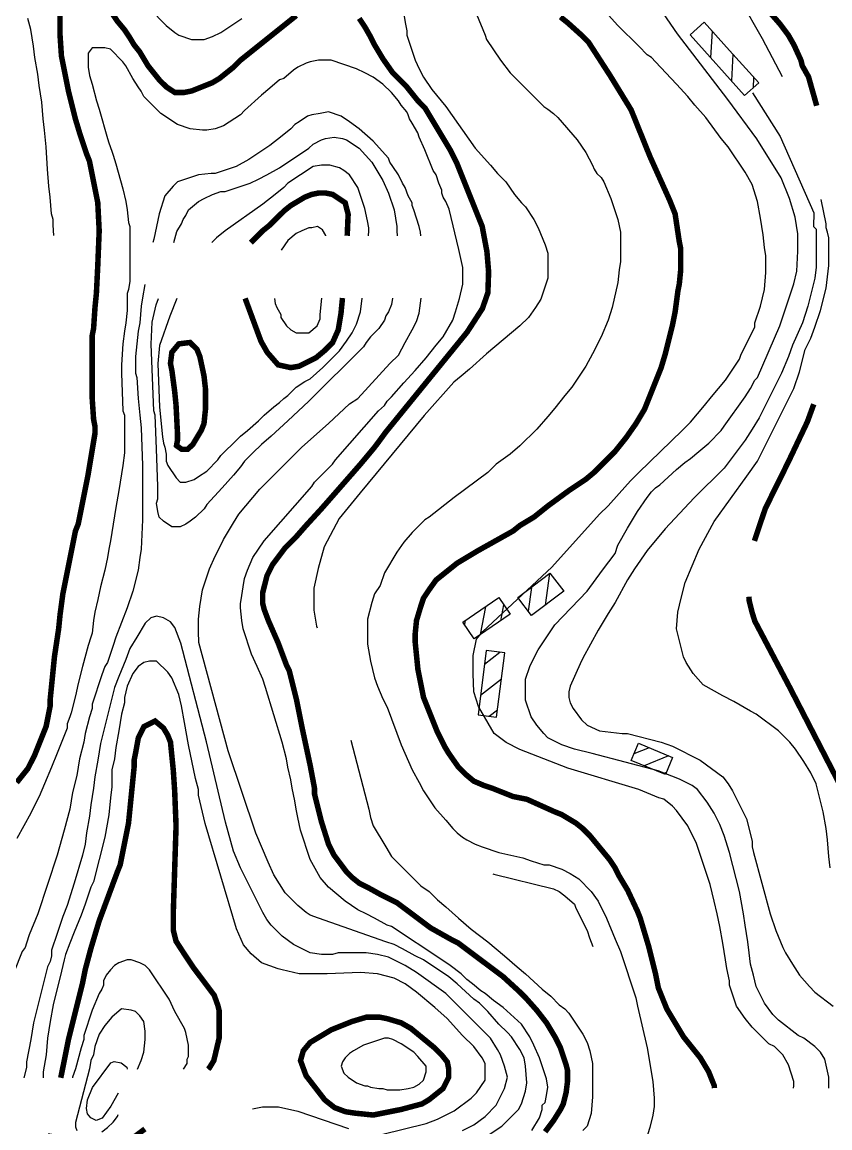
# Model space of a CAD drawing. Extents: x 35515948 to 35520624, y 3302916 to 3308279.
# Drawn here: x 35518198 to 35518565, y 3304409 to 3304911 of the extents above; entities that cross this region are included whole.
import ezdxf

# ---------------------------------------------------------------- set-up
doc = ezdxf.new("R2010")
doc.units = 0
doc.header["$LTSCALE"] = 10000
doc.header["$MEASUREMENT"] = 0
for name, color, linetype in [('2113', 7, 'CONTINUOUS'), ('8111', 34, 'CONTINUOUS'), ('8112', 34, 'CONTINUOUS')]:
    doc.layers.add(name, color=color, linetype=linetype)

msp = doc.modelspace()

# ---------------------------------------------------------------- linework, layer by layer
at = {"layer": '2113', "linetype": 'Continuous', "ltscale": 0.005}
for p, q in [((35518511.39, 3304907.46), (35518510.73, 3304895.3)), ((35518520.83, 3304896.93), (35518520.17, 3304884.77)), ((35518530.27, 3304886.4), (35518530, 3304881.48)), ((35518437.58, 3304660.84), (35518435.64, 3304646.44)), ((35518429.32, 3304654.54), (35518427.86, 3304643.73)), ((35518443.93, 3304652.95), (35518443.9, 3304652.75)), ((35518408.46, 3304645.75), (35518406.07, 3304633.05)), ((35518416.66, 3304646.67), (35518415.29, 3304639.35)), ((35518399.24, 3304639.45), (35518398.91, 3304637.67)), ((35518408.07, 3304619.63), (35518415.03, 3304625.02)), ((35518406.27, 3304605.6), (35518415.79, 3304612.96)), ((35518410.14, 3304595.96), (35518413.99, 3304598.94)), ((35518482.78, 3304581.67), (35518475.92, 3304578.84)), ((35518491.57, 3304578.02), (35518480.57, 3304573.48)), ((35518490.61, 3304570.34), (35518489.36, 3304569.82))]:
    msp.add_line(p, q, dxfattribs=at)
for points in [[(35518526.19, 3304878.06), (35518532.59, 3304883.8), (35518519.36, 3304898.56), (35518507.84, 3304911.42), (35518501.43, 3304905.67)], [(35518437.78, 3304661), (35518444.01, 3304652.83), (35518429.41, 3304641.69), (35518423.18, 3304649.86)], [(35518414.48, 3304649.86), (35518419.63, 3304642.32), (35518403.35, 3304631.18), (35518398.19, 3304638.72)], [(35518405.12, 3304596.6), (35518413.56, 3304595.52), (35518417.3, 3304624.73), (35518408.86, 3304625.81)], [(35518493.47, 3304577.23), (35518490.24, 3304569.46), (35518474.7, 3304575.91), (35518477.94, 3304583.69)]]:
    msp.add_lwpolyline(points, close=True, dxfattribs=at)
at = {"layer": '8111', "linetype": 'Continuous', "ltscale": 0.005}
for points, elevation in [([(35518543.38, 3304886.6), (35518534.29, 3304903.89), (35518524.49, 3304921.1), (35518507.96, 3304938.56), (35518506.06, 3304940.47), (35518502.88, 3304944.28), (35518499.71, 3304948.09), (35518490.82, 3304961.42), (35518490.18, 3304963.33), (35518487.64, 3304966.5), (35518485.74, 3304969.68), (35518485.1, 3304971.58), (35518481.93, 3304977.3), (35518480.66, 3304979.2), (35518476.85, 3304988.09), (35518475.58, 3304990.63), (35518474.94, 3304993.17), (35518472.73, 3304997.5), (35518471.46, 3305003.66)], 405), ([(35518564.48, 3304426.94), (35518564.48, 3304431.83), (35518562.57, 3304440.09), (35518560.67, 3304443.26), (35518558.13, 3304445.8), (35518553.05, 3304449.61), (35518550.51, 3304450.88), (35518541.62, 3304457.87), (35518539.08, 3304460.41), (35518535.27, 3304465.49), (35518531.46, 3304473.11), (35518530.19, 3304478.19), (35518528.92, 3304483.27), (35518528.28, 3304488.35), (35518527.65, 3304493.43), (35518526.38, 3304501.05), (35518525.74, 3304506.13), (35518523.84, 3304516.29), (35518519.39, 3304534.07), (35518516.85, 3304541.69), (35518514.95, 3304546.77), (35518512.41, 3304551.85), (35518509.23, 3304556.93), (35518504.79, 3304562.64), (35518502.35, 3304564.53), (35518496.67, 3304567.36), (35518486.9, 3304571.14), (35518456.95, 3304579.02), (35518448.91, 3304581.06), (35518443.19, 3304582.96), (35518436.84, 3304586.14), (35518434.94, 3304588.04), (35518431.76, 3304591.85), (35518429.22, 3304595.66), (35518426.68, 3304603.28), (35518426.68, 3304612.81), (35518428.59, 3304618.52), (35518430.49, 3304622.33), (35518432.4, 3304626.14), (35518440.02, 3304637.57), (35518454.62, 3304652.81), (35518461.61, 3304662.34), (35518467.32, 3304669.96), (35518468.59, 3304673.77), (35518473.04, 3304681.39), (35518477.48, 3304689.01), (35518481.93, 3304695.36), (35518483.83, 3304697.9), (35518485.74, 3304699.8), (35518487.64, 3304701.07), (35518495.26, 3304708.06), (35518499.07, 3304711.23), (35518501.61, 3304713.14), (35518505.42, 3304716.31), (35518509.87, 3304720.12), (35518515.58, 3304725.84), (35518516.85, 3304727.74), (35518526.38, 3304741.08), (35518528.92, 3304744.89), (35518530.82, 3304748.7), (35518532.09, 3304749.97), (35518542.25, 3304773.46), (35518548.6, 3304792.51), (35518549.87, 3304798.23), (35518550.36, 3304807.37), (35518550.36, 3304815.24), (35518549.1, 3304822.8), (35518546.57, 3304831.31), (35518542.79, 3304840.76), (35518531.76, 3304858.4), (35518518.64, 3304876.33), (35518495.69, 3304906.18), (35518481.29, 3304927.13)], 415), ([(35518548.47, 3304426.94), (35518548.6, 3304428.02), (35518548.6, 3304429.93), (35518547.33, 3304433.74), (35518546.06, 3304437.55), (35518543.52, 3304441.99), (35518539.71, 3304445.8), (35518537.17, 3304447.07), (35518529.55, 3304454.69), (35518526.38, 3304458.5), (35518522.57, 3304464.22), (35518519.39, 3304473.74), (35518519.39, 3304475.65), (35518518.12, 3304481.36), (35518517.49, 3304485.17), (35518516.22, 3304492.79), (35518514.95, 3304500.41), (35518513.68, 3304506.13), (35518512.41, 3304511.84), (35518510.5, 3304519.46), (35518504.15, 3304538.51), (35518502.25, 3304542.32), (35518500.34, 3304546.13), (35518495.26, 3304553.12), (35518493.36, 3304555.02), (35518489.55, 3304558.2), (35518487.21, 3304558.86), (35518478.07, 3304562.64), (35518445.91, 3304572.4), (35518424.16, 3304580.91), (35518417.86, 3304584.06), (35518412.5, 3304588.15), (35518405.25, 3304600.44), (35518403.13, 3304607.06), (35518402.85, 3304615.18), (35518402.85, 3304623.58), (35518404.35, 3304630.95), (35518407.33, 3304634.4), (35518438.68, 3304663.79), (35518460.34, 3304687.74), (35518464.15, 3304691.55), (35518469.23, 3304697.26), (35518474.31, 3304702.98), (35518478.12, 3304706.79), (35518497.8, 3304725.84), (35518501.61, 3304729.65), (35518504.79, 3304733.46), (35518507.96, 3304737.27), (35518511.14, 3304741.08), (35518514.31, 3304744.89), (35518517.49, 3304748.7), (35518523.84, 3304758.22), (35518524.47, 3304760.13), (35518525.11, 3304761.4), (35518530.82, 3304772.83), (35518530.82, 3304774.73), (35518533.36, 3304782.35), (35518535.27, 3304789.97), (35518535.9, 3304797.59), (35518535.9, 3304805.21), (35518535.27, 3304809.02), (35518534.63, 3304814.74), (35518534, 3304818.55), (35518533.36, 3304822.36), (35518532.09, 3304829.98), (35518529.55, 3304837.6), (35518526.38, 3304843.31), (35518518.76, 3304854.74), (35518515.58, 3304858.55), (35518508.6, 3304868.08), (35518503.52, 3304873.79), (35518500.34, 3304877.6), (35518495.26, 3304883.32), (35518485.74, 3304893.48), (35518483.83, 3304895.38), (35518481.93, 3304896.65), (35518478.12, 3304900.46), (35518468.59, 3304909.99), (35518461.61, 3304917.61)], 420), ([(35518404.46, 3304915.07), (35518408.27, 3304905.54), (35518408.9, 3304903.64), (35518415.25, 3304894.11), (35518419.7, 3304888.4), (35518434.94, 3304873.16), (35518436.84, 3304871.89), (35518439.38, 3304869.98), (35518441.29, 3304868.08), (35518450.18, 3304857.92), (35518453.99, 3304852.2), (35518457.16, 3304846.49), (35518457.8, 3304844.58), (35518459.07, 3304842.68), (35518460.97, 3304840.77), (35518462.24, 3304838.87), (35518465.42, 3304831.25), (35518468.59, 3304821.72), (35518469.86, 3304816.01), (35518469.86, 3304802.67), (35518469.23, 3304798.86), (35518468.59, 3304793.15), (35518466.05, 3304781.72), (35518464.15, 3304776), (35518460.97, 3304768.38), (35518457.16, 3304760.76), (35518453.99, 3304755.05), (35518447.64, 3304745.52), (35518444.46, 3304741.71), (35518440.02, 3304736), (35518436.84, 3304732.19), (35518431.76, 3304726.47), (35518424.14, 3304718.85), (35518419.7, 3304715.04), (35518413.35, 3304710.6), (35518409.54, 3304706.79), (35518394.3, 3304695.36), (35518382.87, 3304686.47), (35518380.96, 3304685.2), (35518375.25, 3304679.48), (35518371.44, 3304675.04), (35518368.26, 3304670.59), (35518362.55, 3304661.07), (35518360.64, 3304655.35), (35518358.1, 3304651.54), (35518356.83, 3304647.73), (35518354.93, 3304640.11), (35518354.93, 3304628.68), (35518356.2, 3304621.06), (35518358.1, 3304613.44), (35518359.37, 3304609.63), (35518361.91, 3304603.92), (35518363.82, 3304600.11), (35518370.17, 3304582.96), (35518375.25, 3304571.53), (35518378.42, 3304565.82), (35518380.33, 3304562.01), (35518385.41, 3304554.39), (35518390.49, 3304548.67), (35518393.66, 3304544.86), (35518395.57, 3304542.96), (35518398.11, 3304541.05), (35518400.01, 3304539.78), (35518403.82, 3304537.88), (35518407, 3304536.61), (35518414.62, 3304534.07), (35518425.41, 3304531.53), (35518429.22, 3304530.26), (35518434.94, 3304528.35), (35518437.48, 3304528.35), (35518443.19, 3304526.45), (35518447, 3304524.54), (35518450.81, 3304522), (35518456.53, 3304516.29), (35518459.7, 3304511.84), (35518463.51, 3304504.22), (35518467.32, 3304494.7), (35518469.86, 3304488.98), (35518476.85, 3304468.03), (35518477.48, 3304464.22), (35518481.93, 3304445.17), (35518484.47, 3304429.93), (35518485.1, 3304422.31), (35518485.1, 3304418.5), (35518484.47, 3304414.69), (35518483.2, 3304408.97), (35518480.66, 3304401.35)], 430), ([(35518529.81, 3304879.35), (35518542.34, 3304859.53), (35518557.64, 3304824.73), (35518557.49, 3304818.55), (35518558.76, 3304817.28), (35518558.76, 3304812.83), (35518558.76, 3304800.13), (35518558.13, 3304795.05), (35518554.95, 3304782.35), (35518552.41, 3304774.73), (35518547.97, 3304764.57), (35518546.06, 3304759.49), (35518542.89, 3304751.87), (35518532.73, 3304731.55), (35518529.55, 3304726.47), (35518526.38, 3304721.39), (35518516.85, 3304708.69), (35518503.29, 3304695.25), (35518490.05, 3304681.08), (35518481.85, 3304671.31), (35518476.21, 3304662.97), (35518473.04, 3304657.89), (35518467.32, 3304647.73), (35518464.15, 3304642.65), (35518459.7, 3304635.03), (35518452.72, 3304622.33), (35518451.45, 3304619.79), (35518447, 3304609.63), (35518446.37, 3304607.09), (35518446.37, 3304604.55), (35518447, 3304602.01), (35518448.27, 3304599.47), (35518452.08, 3304594.39), (35518454.62, 3304591.85), (35518460.34, 3304589.31), (35518465.42, 3304588.68), (35518470.5, 3304588.04), (35518473.04, 3304588.04), (35518488.28, 3304584.23), (35518493.36, 3304582.33), (35518506.06, 3304575.98), (35518511.14, 3304572.17), (35518516.22, 3304568.36), (35518518.76, 3304565.18), (35518520.66, 3304562.01), (35518527.01, 3304549.31), (35518529.55, 3304539.15), (35518529.55, 3304536.61), (35518530.19, 3304534.07), (35518537.81, 3304506.13), (35518540.35, 3304498.51), (35518543.52, 3304490.89), (35518544.79, 3304488.35), (35518547.97, 3304483.27), (35518551.14, 3304478.19), (35518555.59, 3304473.11), (35518558.13, 3304470.57), (35518566.38, 3304464.22)], 410), ([(35518565.11, 3304527.08), (35518564.48, 3304532.16), (35518563.84, 3304539.78), (35518563.21, 3304544.86), (35518561.94, 3304552.48), (35518558.76, 3304565.18), (35518556.22, 3304570.26), (35518553.05, 3304575.34), (35518549.24, 3304581.06), (35518546.7, 3304584.23), (35518541.62, 3304589.31), (35518531.46, 3304596.93), (35518528.92, 3304598.2), (35518521.3, 3304602.65), (35518516.22, 3304605.19), (35518507.33, 3304610.27), (35518502.88, 3304615.35), (35518499.71, 3304620.43), (35518498.44, 3304622.97), (35518495.26, 3304635.67), (35518495.9, 3304643.29), (35518497.3, 3304649.58), (35518499.19, 3304656.82), (35518505.5, 3304671.94), (35518512.43, 3304684.54), (35518527.25, 3304705.02), (35518532.09, 3304711.87), (35518548.6, 3304744.89), (35518551.14, 3304752.51), (35518553.68, 3304762.67), (35518556.22, 3304767.75), (35518558.13, 3304772.83), (35518560.67, 3304780.45), (35518563.21, 3304790.61), (35518563.84, 3304795.69), (35518564.48, 3304800.77), (35518564.48, 3304813.47), (35518563.84, 3304816.01), (35518563.21, 3304817.91), (35518563.21, 3304819.82), (35518560.99, 3304830.91)], 405), ([(35518347.31, 3304585.11), (35518355.56, 3304553.75), (35518356.2, 3304549.94), (35518357.47, 3304546.13), (35518363.18, 3304536.61), (35518365.72, 3304532.16), (35518379.06, 3304518.83), (35518382.87, 3304516.29), (35518386.68, 3304512.48), (35518390.49, 3304509.3), (35518396.2, 3304504.22), (35518401.92, 3304499.14), (35518409.54, 3304493.43), (35518413.35, 3304490.25), (35518417.16, 3304487.08), (35518422.87, 3304482), (35518426.68, 3304478.82), (35518434.3, 3304471.84), (35518438.11, 3304468.66), (35518441.92, 3304464.85), (35518444.46, 3304462.95), (35518446.37, 3304461.04), (35518452.72, 3304451.52), (35518454.62, 3304447.71), (35518455.89, 3304443.9), (35518457.16, 3304438.18), (35518457.16, 3304422.94), (35518456.53, 3304415.32), (35518454.62, 3304409.61), (35518452.72, 3304407.7)], 445)]:
    msp.add_lwpolyline(points, dxfattribs=dict(at, elevation=elevation))
at = {"layer": '8111', "linetype": 'Continuous', "ltscale": 0.005, "flags": 128}
for points, elevation in [([(35518255.87, 3304917.61), (35518263.49, 3304909.99), (35518267.3, 3304906.81), (35518269.2, 3304905.54), (35518274.92, 3304903.64), (35518280.63, 3304903.64), (35518284.44, 3304904.91), (35518288.25, 3304906.81), (35518297.78, 3304913.16)], 445), ([(35518212.36, 3304814.47), (35518212.05, 3304819.18), (35518212.05, 3304821.72), (35518211.42, 3304824.26), (35518210.78, 3304831.88), (35518210.15, 3304836.96), (35518209.51, 3304844.58), (35518208.88, 3304854.74), (35518208.24, 3304862.36), (35518207.61, 3304867.44), (35518206.97, 3304875.06), (35518205.7, 3304882.68), (35518205.07, 3304887.76), (35518203.8, 3304895.38), (35518203.16, 3304900.46), (35518201.89, 3304908.08), (35518200.62, 3304913.16)], 445), ([(35518371.44, 3304915.07), (35518372.07, 3304911.26), (35518372.71, 3304907.45), (35518372.71, 3304905.54), (35518376.52, 3304894.11), (35518378.42, 3304890.3), (35518380.33, 3304886.49), (35518384.14, 3304880.78), (35518390.49, 3304873.16), (35518403.82, 3304854.11), (35518410.81, 3304846.49), (35518413.98, 3304842.68), (35518417.79, 3304838.87), (35518421.6, 3304833.15), (35518424.78, 3304829.34), (35518426.68, 3304827.44), (35518430.49, 3304821.72), (35518432.4, 3304817.91), (35518435.57, 3304810.29), (35518436.84, 3304806.48), (35518436.84, 3304795.05), (35518433.67, 3304785.53), (35518431.13, 3304781.72), (35518427.95, 3304777.27), (35518424.14, 3304773.46), (35518420.33, 3304770.29), (35518416.52, 3304767.11), (35518412.71, 3304763.94), (35518408.9, 3304760.76), (35518401.28, 3304753.78), (35518397.47, 3304750.6), (35518394.13, 3304747.84), (35518380.58, 3304732.72), (35518351.57, 3304697.44), (35518342.09, 3304685.85), (35518335.18, 3304672.96), (35518332.47, 3304663.06), (35518330.51, 3304654.18), (35518330.51, 3304644.1), (35518331.72, 3304636.9), (35518331.95, 3304636.21)], 445), ([(35518429.6, 3304407.61), (35518433.06, 3304413.49), (35518434.3, 3304417.23), (35518434.3, 3304419.13), (35518435.57, 3304420.4), (35518436.21, 3304423.58), (35518436.84, 3304427.39), (35518436.21, 3304431.2), (35518433.03, 3304440.72), (35518430.49, 3304446.44), (35518428.59, 3304450.25), (35518424.78, 3304455.96), (35518416.52, 3304463.58), (35518412.08, 3304466.76), (35518408.27, 3304469.93), (35518406.36, 3304471.2), (35518402.55, 3304474.38), (35518400.01, 3304476.28), (35518397.47, 3304478.82), (35518392.39, 3304482.63), (35518388.58, 3304485.17), (35518365.72, 3304500.41), (35518363.82, 3304501.05), (35518358.1, 3304504.22), (35518354.29, 3304506.13), (35518350.48, 3304508.03), (35518344.77, 3304511.84), (35518340.96, 3304515.02), (35518337.15, 3304518.19), (35518333.34, 3304522.64), (35518328.89, 3304530.89), (35518324.45, 3304544.23), (35518323.18, 3304549.94), (35518322.54, 3304553.75), (35518321.91, 3304557.56), (35518320.64, 3304563.28), (35518320, 3304567.09), (35518318.73, 3304572.8), (35518318.1, 3304576.61), (35518316.19, 3304584.23), (35518308.57, 3304609), (35518307.3, 3304612.81), (35518304.76, 3304618.52), (35518302.22, 3304624.24), (35518298.41, 3304635.67), (35518297.78, 3304639.48), (35518297.14, 3304645.19), (35518297.14, 3304647.1), (35518297.78, 3304650.91), (35518298.41, 3304654.72), (35518299.05, 3304658.53), (35518300.32, 3304662.34), (35518302.86, 3304668.05), (35518307.94, 3304675.67), (35518329.53, 3304700.44), (35518330.8, 3304702.34), (35518335.24, 3304706.79), (35518339.05, 3304710.6), (35518340.32, 3304712.5), (35518359.93, 3304734.79), (35518362.55, 3304737.27), (35518363.82, 3304739.17), (35518365.72, 3304741.08), (35518371.44, 3304747.43), (35518376.52, 3304753.14), (35518381.6, 3304758.86), (35518386.04, 3304764.57), (35518389.22, 3304768.38), (35518393.66, 3304776), (35518394.93, 3304779.81), (35518396.73, 3304785.88), (35518398.22, 3304792.32), (35518398.22, 3304799.98), (35518396.45, 3304808.11), (35518392.06, 3304826.41), (35518390.49, 3304829.98), (35518389.22, 3304831.88), (35518388.58, 3304833.79), (35518388.58, 3304835.06), (35518387.31, 3304838.23), (35518386.04, 3304842.04), (35518384.77, 3304843.95), (35518380.96, 3304853.47), (35518378.42, 3304859.19), (35518377.79, 3304861.09), (35518375.25, 3304865.54), (35518373.98, 3304867.44), (35518373.34, 3304869.35), (35518372.71, 3304870.62), (35518370.17, 3304873.79), (35518368.9, 3304875.7), (35518365.72, 3304879.51), (35518361.91, 3304883.32), (35518357.47, 3304886.49), (35518353.66, 3304888.4), (35518349.85, 3304890.3), (35518338.42, 3304894.11), (35518332.7, 3304894.11), (35518328.89, 3304893.48), (35518326.99, 3304892.84), (35518323.18, 3304890.94), (35518321.27, 3304889.67), (35518316.83, 3304885.86), (35518314.92, 3304885.22), (35518310.48, 3304881.41), (35518306.67, 3304878.24), (35518299.05, 3304871.25), (35518297.14, 3304869.35), (35518289.52, 3304864.27), (35518285.71, 3304863), (35518281.9, 3304862.36), (35518280, 3304862.36), (35518274.28, 3304863), (35518268.57, 3304864.9), (35518260.95, 3304869.98), (35518253.33, 3304877.6), (35518252.06, 3304880.14), (35518250.79, 3304882.05), (35518248.25, 3304885.86), (35518245.07, 3304891.57), (35518243.8, 3304893.48), (35518238.09, 3304899.19), (35518235.55, 3304899.83), (35518229.83, 3304899.83), (35518227.93, 3304897.29), (35518227.93, 3304890.94), (35518228.56, 3304887.13), (35518229.83, 3304883.32), (35518231.74, 3304875.7), (35518233.01, 3304871.89), (35518236.82, 3304858.55), (35518237.45, 3304856.65), (35518238.72, 3304852.84), (35518239.36, 3304850.93), (35518240.63, 3304847.12), (35518243.8, 3304835.69), (35518245.07, 3304829.98), (35518245.71, 3304826.17), (35518246.34, 3304820.45), (35518246.98, 3304818.55), (35518246.98, 3304793.78), (35518246.34, 3304789.97), (35518245.71, 3304788.07), (35518245.71, 3304784.26), (35518245.71, 3304780.45), (35518245.07, 3304774.73), (35518244.44, 3304770.92), (35518243.8, 3304765.21), (35518243.17, 3304755.68), (35518243.17, 3304751.87), (35518243.8, 3304734.73), (35518244.44, 3304732.82), (35518244.44, 3304715.68), (35518243.8, 3304709.96), (35518243.17, 3304706.15), (35518241.9, 3304698.53), (35518240.63, 3304690.91), (35518239.99, 3304687.1), (35518239.36, 3304683.29), (35518238.72, 3304679.48), (35518238.09, 3304675.67), (35518237.45, 3304671.86), (35518236.82, 3304668.05), (35518235.55, 3304662.34), (35518233.64, 3304654.72), (35518232.37, 3304649), (35518231.1, 3304643.29), (35518230.47, 3304639.48), (35518229.83, 3304633.76), (35518229.2, 3304631.86), (35518227.93, 3304628.05), (35518225.39, 3304618.52), (35518223.48, 3304610.9), (35518222.21, 3304605.19), (35518220.31, 3304597.57), (35518219.67, 3304595.66), (35518218.4, 3304592.49), (35518218.4, 3304590.58), (35518213.96, 3304579.15), (35518211.42, 3304572.8), (35518208.24, 3304565.18), (35518205.7, 3304559.47), (35518203.8, 3304555.66), (35518201.89, 3304551.85), (35518198.72, 3304546.13), (35518195.54, 3304540.42)], 455), ([(35518379.15, 3304814.34), (35518378.98, 3304816.05), (35518378.42, 3304818.55), (35518377.15, 3304822.36), (35518375.88, 3304826.17), (35518375.25, 3304828.07), (35518375.25, 3304829.34), (35518373.34, 3304832.52), (35518372.07, 3304836.33), (35518370.8, 3304838.23), (35518368.9, 3304842.04), (35518366.36, 3304845.85), (35518365.09, 3304847.76), (35518364.45, 3304849.66), (35518357.47, 3304857.28), (35518351.12, 3304863), (35518346.67, 3304866.17), (35518342.86, 3304868.71), (35518337.15, 3304870.62), (35518333.34, 3304869.98), (35518329.53, 3304869.35), (35518327.62, 3304868.71), (35518323.81, 3304866.17), (35518321.91, 3304864.9), (35518320, 3304863), (35518316.19, 3304859.82), (35518310.48, 3304855.38), (35518300.95, 3304849.03), (35518295.24, 3304845.85), (35518285.71, 3304842.68), (35518283.81, 3304842.68), (35518278.09, 3304842.04), (35518268.57, 3304838.87), (35518266.66, 3304836.96), (35518262.85, 3304832.52), (35518260.31, 3304824.26), (35518259.04, 3304818.55), (35518257.77, 3304812.83), (35518257.42, 3304811.26)], 460), ([(35518266.87, 3304811.26), (35518268.21, 3304816.33), (35518270.47, 3304819.82), (35518271.11, 3304821.72), (35518272.38, 3304823.63), (35518273.65, 3304826.17), (35518278.09, 3304829.98), (35518280.63, 3304831.25), (35518284.44, 3304833.15), (35518288.25, 3304834.42), (35518290.16, 3304834.42), (35518301.59, 3304838.23), (35518305.4, 3304840.14), (35518309.21, 3304842.04), (35518314.92, 3304845.22), (35518328.26, 3304854.11), (35518330.16, 3304856.01), (35518333.97, 3304857.92), (35518335.88, 3304858.55), (35518339.69, 3304859.19), (35518343.5, 3304858.55), (35518345.4, 3304857.92), (35518351.12, 3304854.11), (35518356.83, 3304847.76), (35518361.91, 3304839.5), (35518364.45, 3304833.79), (35518366.99, 3304826.17), (35518367.63, 3304822.36), (35518368.26, 3304818.55), (35518368.26, 3304816.64), (35518368.3, 3304814.34)], 465), ([(35518355.32, 3304814.34), (35518355.56, 3304816.64), (35518355.56, 3304817.91), (35518354.93, 3304821.09), (35518353.66, 3304826.8), (35518350.48, 3304836.33), (35518346.67, 3304842.04), (35518344.13, 3304843.95), (35518342.23, 3304845.22), (35518337.78, 3304846.49), (35518333.97, 3304846.49), (35518330.16, 3304845.85), (35518318.73, 3304838.23), (35518316.83, 3304836.33), (35518313.02, 3304833.15), (35518307.3, 3304828.71), (35518290.16, 3304816.64), (35518286.35, 3304813.47), (35518284.14, 3304811.26)], 470), ([(35518335.97, 3304814.34), (35518335.92, 3304814.55), (35518334.43, 3304817.07), (35518332.19, 3304818.57), (35518329.53, 3304817.91), (35518328.26, 3304817.91), (35518325.08, 3304816.64), (35518322.54, 3304815.37), (35518318.73, 3304812.2), (35518315.62, 3304807.75)], 480), ([(35518253.7, 3304792.22), (35518252.69, 3304786.16), (35518252.06, 3304782.35), (35518251.42, 3304774.73), (35518250.79, 3304770.92), (35518250.15, 3304765.21), (35518249.52, 3304759.49), (35518249.52, 3304755.68), (35518249.52, 3304751.87), (35518250.15, 3304749.97), (35518250.79, 3304740.44), (35518251.42, 3304732.82), (35518252.06, 3304727.11), (35518252.69, 3304709.96), (35518252.69, 3304685.2), (35518252.06, 3304671.86), (35518251.42, 3304668.05), (35518250.79, 3304662.34), (35518248.25, 3304652.81), (35518245.71, 3304645.19), (35518240.63, 3304631.86), (35518239.36, 3304628.05), (35518236.82, 3304620.43), (35518235.55, 3304618.52), (35518234.28, 3304614.71), (35518229.83, 3304601.38), (35518229.83, 3304599.47), (35518228.56, 3304595.66), (35518226.66, 3304588.04), (35518226.02, 3304584.23), (35518224.12, 3304576.61), (35518223.48, 3304572.8), (35518222.85, 3304568.99), (35518220.94, 3304561.37), (35518219.67, 3304553.75), (35518217.13, 3304544.23), (35518213.96, 3304532.8), (35518205.07, 3304506.13), (35518201.26, 3304496.6), (35518199.99, 3304492.79), (35518199.35, 3304490.89), (35518198.08, 3304488.98), (35518194.27, 3304479.46)], 460), ([(35518366.25, 3304786.06), (35518365.81, 3304783.17), (35518364.45, 3304779.81), (35518363.18, 3304777.91), (35518362.55, 3304776), (35518360.01, 3304772.19), (35518356.2, 3304768.38), (35518354.29, 3304765.84), (35518353.02, 3304763.94), (35518328.26, 3304739.17), (35518318.73, 3304730.28), (35518311.11, 3304723.3), (35518306.67, 3304719.49), (35518302.86, 3304715.68), (35518299.05, 3304711.87), (35518297.14, 3304709.33), (35518293.97, 3304705.52), (35518288.89, 3304699.8), (35518281.9, 3304692.18), (35518280.63, 3304690.28), (35518276.82, 3304686.47), (35518274.28, 3304684.56), (35518272.38, 3304683.29), (35518269.84, 3304682.02), (35518266.03, 3304682.02), (35518262.22, 3304684.56), (35518260.31, 3304686.47), (35518259.68, 3304689.01), (35518259.04, 3304692.82), (35518259.68, 3304694.72), (35518259.68, 3304700.44), (35518259.04, 3304717.58), (35518258.41, 3304732.82), (35518257.77, 3304734.73), (35518256.63, 3304765.14), (35518257.09, 3304775.04), (35518258.87, 3304782.98), (35518259.88, 3304785.89)], 465), ([(35518268.26, 3304785.89), (35518265.03, 3304777.75), (35518260.36, 3304764.4), (35518259.62, 3304756.27), (35518260.36, 3304736.47), (35518261.76, 3304722.93), (35518262.22, 3304720.12), (35518262.85, 3304718.22), (35518263.49, 3304715.04), (35518263.49, 3304711.87), (35518264.12, 3304709.96), (35518267.93, 3304704.25), (35518269.84, 3304702.34), (35518272.38, 3304702.34), (35518276.19, 3304703.61), (35518278.09, 3304704.88), (35518281.9, 3304707.42), (35518286.98, 3304712.5), (35518288.25, 3304714.41), (35518289.52, 3304715.68), (35518294.6, 3304720.76), (35518297.14, 3304723.3), (35518300.32, 3304725.84), (35518305.4, 3304730.28), (35518307.94, 3304732.82), (35518312.38, 3304736.63), (35518314.92, 3304738.54), (35518316.83, 3304740.44), (35518318.73, 3304741.71), (35518322.54, 3304745.52), (35518326.35, 3304748.06), (35518328.89, 3304749.33), (35518334.61, 3304754.41), (35518342.23, 3304762.03), (35518345.4, 3304766.48), (35518347.94, 3304770.29), (35518349.85, 3304774.1), (35518351.75, 3304779.81), (35518352.4, 3304786.06)], 470), ([(35518404.46, 3304401.99), (35518415.89, 3304409.61), (35518423.51, 3304417.23), (35518424.78, 3304419.77), (35518426.68, 3304425.48), (35518427.32, 3304429.29), (35518426.68, 3304436.91), (35518426.05, 3304440.72), (35518424.14, 3304444.53), (35518420.33, 3304450.25), (35518418.43, 3304452.15), (35518414.62, 3304455.96), (35518409.54, 3304461.68), (35518405.73, 3304465.49), (35518403.19, 3304467.39), (35518395.57, 3304474.38), (35518391.76, 3304477.55), (35518380.33, 3304485.17), (35518376.52, 3304487.08), (35518370.8, 3304490.25), (35518366.99, 3304492.16), (35518363.18, 3304493.43), (35518332.7, 3304504.22), (35518328.89, 3304505.49), (35518326.99, 3304506.76), (35518323.18, 3304509.94), (35518317.46, 3304515.65), (35518312.38, 3304523.91), (35518309.84, 3304529.62), (35518304.19, 3304542.79), (35518291.58, 3304580.28), (35518278.34, 3304629.42), (35518278.09, 3304634.4), (35518278.09, 3304640.11), (35518278.73, 3304645.83), (35518279.36, 3304649.64), (35518280, 3304653.45), (35518283.17, 3304662.97), (35518285.71, 3304668.69), (35518287.62, 3304672.5), (35518289.52, 3304676.31), (35518293.97, 3304683.93), (35518296.51, 3304687.74), (35518299.68, 3304691.55), (35518302.86, 3304695.36), (35518306.03, 3304699.17), (35518325.08, 3304718.22), (35518337.15, 3304729.01), (35518346.67, 3304737.9), (35518350.48, 3304740.44), (35518365.09, 3304756.32), (35518368.9, 3304760.13), (35518372.07, 3304765.84), (35518375.25, 3304771.56), (35518377.15, 3304775.37), (35518378.42, 3304779.18), (35518379.26, 3304786.06)], 460), ([(35518312.72, 3304785.89), (35518313.02, 3304783.62), (35518313.65, 3304781.72), (35518315.56, 3304778.54), (35518315.56, 3304777.27), (35518318.1, 3304773.46), (35518320, 3304771.56), (35518322.54, 3304770.29), (35518328.26, 3304770.29), (35518332.07, 3304773.46), (35518333.34, 3304776.64), (35518333.34, 3304778.54), (35518334.11, 3304786.06)], 480), ([(35518398.11, 3304407.7), (35518403.19, 3304410.24), (35518408.27, 3304414.05), (35518413.35, 3304419.13), (35518417.16, 3304426.75), (35518418.43, 3304431.83), (35518417.16, 3304436.91), (35518415.25, 3304441.99), (35518413.98, 3304444.53), (35518410.81, 3304449.61), (35518390.49, 3304469.93), (35518377.15, 3304479.46), (35518372.07, 3304482.63), (35518364.45, 3304486.44), (35518359.37, 3304487.71), (35518354.29, 3304488.35), (35518341.59, 3304488.35), (35518339.05, 3304487.71), (35518333.97, 3304487.71), (35518328.89, 3304488.35), (35518321.27, 3304492.16), (35518316.19, 3304495.97), (35518311.11, 3304501.05), (35518309.21, 3304503.59), (35518307.3, 3304506.76), (35518297.14, 3304527.08), (35518293.97, 3304534.7), (35518290.32, 3304547.83), (35518281.81, 3304584.37), (35518270.15, 3304629.1), (35518267.3, 3304636.3), (35518265.39, 3304638.84), (35518262.22, 3304640.75), (35518259.04, 3304641.38), (35518256.5, 3304640.75), (35518253.96, 3304638.21), (35518250.15, 3304631.86), (35518246.98, 3304626.78), (35518245.07, 3304621.7), (35518241.9, 3304614.08), (35518239.99, 3304609), (35518233.64, 3304583.6), (35518232.37, 3304575.98), (35518231.1, 3304568.36), (35518230.47, 3304563.28), (35518229.2, 3304555.66), (35518228.56, 3304550.58), (35518227.29, 3304542.96), (35518226.66, 3304537.88), (35518225.39, 3304532.8), (35518221.58, 3304520.1), (35518218.4, 3304509.94), (35518216.5, 3304504.86), (35518213.96, 3304497.24), (35518211.42, 3304489.62), (35518211.42, 3304487.08), (35518210.78, 3304484.54), (35518209.51, 3304482), (35518203.16, 3304456.6), (35518201.89, 3304448.98), (35518199.99, 3304438.82), (35518199.99, 3304436.28), (35518198.82, 3304431.62)], 465), ([(35518361.28, 3304405.8), (35518381.6, 3304410.88), (35518386.68, 3304412.78), (35518394.3, 3304416.59), (35518401.92, 3304422.31), (35518404.46, 3304424.85), (35518408.27, 3304430.56), (35518408.27, 3304438.18), (35518407, 3304440.72), (35518403.19, 3304445.8), (35518398.11, 3304450.88), (35518391.12, 3304458.5), (35518385.41, 3304463.58), (35518377.15, 3304470.57), (35518372.07, 3304474.38), (35518366.99, 3304476.92), (35518359.37, 3304478.82), (35518351.75, 3304479.46), (35518336.51, 3304478.82), (35518331.43, 3304478.82), (35518323.81, 3304478.82), (35518316.19, 3304480.73), (35518314.27, 3304481.08), (35518306.71, 3304483.91), (35518301.98, 3304488.01), (35518298.51, 3304492.1), (35518295.36, 3304499.35), (35518281.17, 3304547.23), (35518278.09, 3304560.1), (35518278.09, 3304562.64), (35518276.82, 3304567.72), (35518273.65, 3304582.96), (35518271.74, 3304593.12), (35518270.47, 3304600.74), (35518269.2, 3304605.82), (35518266.03, 3304613.44), (35518264.12, 3304615.98), (35518259.04, 3304621.06), (35518255.87, 3304621.06), (35518253.33, 3304620.43), (35518250.79, 3304618.52), (35518248.25, 3304615.35), (35518245.71, 3304609.63), (35518244.44, 3304604.55), (35518244.44, 3304602.01), (35518243.17, 3304596.93), (35518241.9, 3304589.31), (35518240.63, 3304581.69), (35518239.99, 3304576.61), (35518238.72, 3304571.53), (35518238.72, 3304563.91), (35518238.09, 3304558.83), (35518237.45, 3304551.21), (35518235.55, 3304541.05), (35518230.47, 3304520.73), (35518229.2, 3304518.19), (35518226.66, 3304510.57), (35518224.75, 3304505.49), (35518221.58, 3304497.87), (35518219.67, 3304492.79), (35518217.77, 3304487.71), (35518217.13, 3304485.17), (35518215.86, 3304480.09), (35518212.05, 3304464.85), (35518210.78, 3304457.23), (35518209.51, 3304449.61), (35518208.88, 3304441.99), (35518207.61, 3304434.37), (35518207.61, 3304431.83), (35518207.58, 3304431.62)], 470), ([(35518411.78, 3304524.29), (35518412.28, 3304524.12), (35518439.38, 3304517.56), (35518441.92, 3304516.29), (35518444.46, 3304514.38), (35518448.91, 3304510.57), (35518449.54, 3304508.67), (35518454.62, 3304498.51), (35518455.66, 3304495.2), (35518457.31, 3304491.27)], 435), ([(35518271.38, 3304435.54), (35518273.01, 3304438.18), (35518273.01, 3304440.09), (35518273.65, 3304441.36), (35518273.65, 3304446.44), (35518272.38, 3304452.15), (35518271.74, 3304454.06), (35518267.3, 3304461.68), (35518264.76, 3304467.39), (35518255.87, 3304480.73), (35518253.96, 3304482.63), (35518251.42, 3304483.9), (35518247.61, 3304485.17), (35518245.71, 3304485.17), (35518241.9, 3304483.9), (35518239.99, 3304482.63), (35518238.09, 3304480.73), (35518236.18, 3304478.19), (35518234.91, 3304475.65), (35518234.91, 3304473.74), (35518234.28, 3304471.84), (35518233.01, 3304469.93), (35518229.83, 3304462.31), (35518226.02, 3304450.88), (35518226.02, 3304448.98), (35518224.75, 3304445.17), (35518222.21, 3304435.64), (35518220.94, 3304431.83), (35518220.9, 3304431.62)], 480), ([(35518250.4, 3304435.54), (35518252.06, 3304439.45), (35518253.33, 3304443.26), (35518253.96, 3304448.98), (35518253.96, 3304452.79), (35518253.33, 3304457.23), (35518251.42, 3304459.77), (35518249.52, 3304461.68), (35518247.61, 3304462.31), (35518243.17, 3304462.95), (35518238.72, 3304459.14), (35518235.55, 3304455.33), (35518233.01, 3304451.52), (35518231.1, 3304445.8), (35518230.47, 3304441.99), (35518229.2, 3304439.45), (35518228.56, 3304435.64), (35518222.26, 3304411.25), (35518222.26, 3304409.29), (35518222.85, 3304407.7)], 485), ([(35518241.61, 3304424.61), (35518238.32, 3304418.72), (35518234.4, 3304413.21), (35518231.69, 3304412.28), (35518229.17, 3304413.49), (35518227.67, 3304415.27), (35518227.21, 3304417.7), (35518227.67, 3304421.62), (35518229.91, 3304427.13), (35518238.32, 3304438.43), (35518239.81, 3304438.99), (35518242.99, 3304438.43), (35518245.51, 3304436.47), (35518245.7, 3304435.54)], 490), ([(35518234.28, 3304407.07), (35518236.82, 3304408.97), (35518239.36, 3304411.51), (35518241.26, 3304414.05), (35518241.61, 3304414.87)], 485), ([(35518302.64, 3304417.57), (35518307.25, 3304418.44), (35518314.44, 3304418.44), (35518323.31, 3304416.48), (35518346.29, 3304408.54)], 470)]:
    msp.add_lwpolyline(points, dxfattribs=dict(at, elevation=elevation))
at = {"layer": '8111', "linetype": 'Continuous', "ltscale": 0.005, "elevation": 480, "flags": 128}
msp.add_lwpolyline([(35518360.01, 3304426.75), (35518361.91, 3304426.75), (35518363.82, 3304426.12), (35518369.53, 3304426.12), (35518373.34, 3304426.75), (35518375.88, 3304427.39), (35518378.42, 3304428.66), (35518380.33, 3304430.56), (35518381.6, 3304434.37), (35518381.6, 3304436.91), (35518377.79, 3304441.36), (35518375.88, 3304443.26), (35518370.17, 3304447.07), (35518366.36, 3304448.98), (35518364.45, 3304449.61), (35518362.55, 3304449.61), (35518353.02, 3304446.44), (35518348.58, 3304443.9), (35518346.67, 3304442.63), (35518344.77, 3304440.72), (35518343.5, 3304438.82), (35518342.86, 3304436.91), (35518344.13, 3304433.74), (35518346.04, 3304431.83), (35518349.85, 3304429.29), (35518353.66, 3304428.02), (35518354.93, 3304428.02), (35518356.2, 3304427.39)], close=True, dxfattribs=at)
at = {"layer": '8112', "linetype": 'Continuous', "ltscale": 0.005, "const_width": 2.5}
for points, elevation in [([(35518558.93, 3304873.46), (35518555.2, 3304886.65), (35518552.41, 3304891.57), (35518551.78, 3304894.11), (35518548.6, 3304901.1), (35518546.06, 3304905.54), (35518542.25, 3304910.62), (35518537.81, 3304915.7), (35518514.31, 3304950.57), (35518497.04, 3304975.5), (35518486.66, 3304998.61), (35518481.78, 3305012.22), (35518478.55, 3305027.21), (35518471.26, 3305072.08)], 400), ([(35518512.48, 3304426.94), (35518512.41, 3304428.02), (35518509.87, 3304434.37), (35518506.06, 3304440.72), (35518498.44, 3304450.25), (35518490.82, 3304462.95), (35518487.01, 3304472.47), (35518485.74, 3304478.82), (35518482.56, 3304491.52), (35518480.66, 3304497.87), (35518478.75, 3304504.22), (35518477.48, 3304507.4), (35518473.04, 3304516.92), (35518469.23, 3304523.27), (35518467.32, 3304527.08), (35518464.78, 3304530.89), (35518455.89, 3304541.69), (35518452.72, 3304544.86), (35518449.54, 3304547.4), (35518443.19, 3304551.21), (35518440.02, 3304552.48), (35518427.32, 3304558.2), (35518420.97, 3304559.47), (35518411.44, 3304563.28), (35518407.63, 3304564.55), (35518403.19, 3304566.45), (35518399.38, 3304569.63), (35518396.2, 3304572.8), (35518391.76, 3304579.15), (35518389.85, 3304582.33), (35518386.68, 3304588.68), (35518380.33, 3304604.55), (35518377.79, 3304617.25), (35518377.15, 3304623.6), (35518376.52, 3304629.95), (35518376.52, 3304633.13), (35518377.15, 3304639.48), (35518379.06, 3304645.83), (35518380.33, 3304649.64), (35518382.87, 3304653.45), (35518386.04, 3304657.89), (35518395.57, 3304665.51), (35518398.74, 3304667.42), (35518405.09, 3304671.23), (35518420.97, 3304680.12), (35518424.14, 3304682.66), (35518430.49, 3304686.47), (35518436.84, 3304691.55), (35518446.37, 3304698.53), (35518453.99, 3304703.61), (35518457.8, 3304706.79), (35518467.32, 3304716.31), (35518472.4, 3304722.66), (35518476.85, 3304729.01), (35518480.66, 3304735.36), (35518488.28, 3304754.41), (35518490.18, 3304760.76), (35518493.36, 3304773.46), (35518494.63, 3304779.81), (35518495.9, 3304789.34), (35518496.53, 3304792.51), (35518497.17, 3304798.86), (35518497.17, 3304808.39), (35518496.53, 3304811.56), (35518494.63, 3304824.26), (35518492.09, 3304830.61), (35518483.15, 3304850.48), (35518474.64, 3304871.58), (35518465.18, 3304887.02), (35518455.26, 3304902.37), (35518452.08, 3304905.54), (35518445.73, 3304911.26), (35518442.56, 3304913.8)], 425)]:
    msp.add_lwpolyline(points, dxfattribs=dict(at, elevation=elevation))
at = {"layer": '8112', "linetype": 'Continuous', "ltscale": 0.005, "const_width": 2.5, "flags": 128}
for points, elevation in [([(35518215.23, 3304918.24), (35518215.23, 3304905.54), (35518215.86, 3304896.02), (35518219.04, 3304880.14), (35518222.21, 3304867.44), (35518224.12, 3304861.09), (35518227.29, 3304851.57), (35518228.56, 3304848.39), (35518232.37, 3304829.34), (35518233.01, 3304816.64), (35518232.37, 3304800.77), (35518231.74, 3304788.07), (35518231.1, 3304781.72), (35518230.47, 3304772.19), (35518229.83, 3304769.02), (35518229.83, 3304740.44), (35518230.47, 3304730.92), (35518231.1, 3304727.74), (35518231.1, 3304724.57), (35518227.93, 3304705.52), (35518223.48, 3304683.29), (35518222.21, 3304680.12), (35518216.5, 3304651.54), (35518215.23, 3304642.02), (35518214.59, 3304635.67), (35518212.69, 3304622.97), (35518212.05, 3304616.62), (35518211.42, 3304610.27), (35518210.78, 3304603.92), (35518210.78, 3304600.74), (35518208.88, 3304591.22), (35518203.8, 3304578.52), (35518200.62, 3304572.17), (35518195.54, 3304565.82)], 450), ([(35518322.54, 3304914.43), (35518297.14, 3304894.11), (35518293.97, 3304890.94), (35518287.62, 3304885.86), (35518284.44, 3304883.95), (35518274.92, 3304880.14), (35518271.74, 3304879.51), (35518267.3, 3304879.51), (35518263.49, 3304882.05), (35518260.31, 3304885.22), (35518255.23, 3304891.57), (35518251.42, 3304897.92), (35518248.88, 3304901.1), (35518246.98, 3304904.27), (35518244.44, 3304908.08), (35518241.26, 3304911.89), (35518238.72, 3304915.7)], 450), ([(35518435.57, 3304407.07), (35518439.38, 3304412.15), (35518442.56, 3304417.23), (35518443.83, 3304419.77), (35518445.1, 3304424.85), (35518445.73, 3304429.93), (35518445.73, 3304435.01), (35518445.1, 3304437.55), (35518442.56, 3304445.17), (35518440.02, 3304450.25), (35518436.21, 3304456.6), (35518431.76, 3304462.31), (35518426.68, 3304468.03), (35518424.14, 3304470.57), (35518416.52, 3304477.55), (35518413.98, 3304479.46), (35518408.9, 3304483.27), (35518396.2, 3304492.79), (35518393.66, 3304494.06), (35518383.5, 3304499.78), (35518378.42, 3304503.59), (35518373.34, 3304507.4), (35518368.26, 3304511.21), (35518360.64, 3304515.02), (35518354.93, 3304518.19), (35518351.12, 3304520.1), (35518347.94, 3304522.64), (35518345.4, 3304525.18), (35518339.69, 3304532.8), (35518337.15, 3304537.88), (35518333.97, 3304548.04), (35518330.8, 3304560.74), (35518330.8, 3304563.28), (35518328.89, 3304573.44), (35518325.08, 3304591.22), (35518322.54, 3304603.92), (35518319.37, 3304616.62), (35518318.1, 3304619.16), (35518316.19, 3304624.24), (35518314.29, 3304629.32), (35518309.84, 3304639.48), (35518307.94, 3304644.56), (35518307.3, 3304647.1), (35518307.3, 3304652.18), (35518309.21, 3304659.8), (35518311.75, 3304664.88), (35518317.46, 3304672.5), (35518322.54, 3304677.58), (35518326.99, 3304682.66), (35518333.97, 3304690.28), (35518338.42, 3304695.36), (35518342.86, 3304700.44), (35518347.31, 3304705.52), (35518351.75, 3304710.6), (35518358.1, 3304718.22), (35518360.01, 3304720.76), (35518363.24, 3304725.16), (35518400.12, 3304770.52), (35518407.06, 3304781.23), (35518409.58, 3304788.47), (35518409.9, 3304797.92), (35518409.14, 3304807.12), (35518407, 3304818.55), (35518405.73, 3304821.72), (35518403.19, 3304828.07), (35518395.57, 3304847.12), (35518392.39, 3304853.47), (35518380.96, 3304872.52), (35518377.79, 3304875.7), (35518372.71, 3304882.05), (35518366.36, 3304888.4), (35518361.91, 3304894.75), (35518358.1, 3304901.1), (35518356.2, 3304904.91), (35518353.66, 3304909.35), (35518351.12, 3304913.16)], 450), ([(35518345.67, 3304814.34), (35518346.1, 3304824.13), (35518345.4, 3304826.8), (35518344.77, 3304829.34), (35518339.05, 3304833.15), (35518335.88, 3304833.79), (35518332.7, 3304833.79), (35518329.53, 3304833.15), (35518326.35, 3304831.88), (35518320, 3304828.07), (35518316.83, 3304825.53), (35518310.48, 3304819.18), (35518307.3, 3304816.64), (35518301.92, 3304811.26)], 475), ([(35518299.3, 3304785.89), (35518306.49, 3304766.42), (35518309.33, 3304761.38), (35518314.29, 3304755.68), (35518320, 3304754.41), (35518323.81, 3304755.05), (35518331.43, 3304758.86), (35518335.24, 3304762.03), (35518339.05, 3304765.84), (35518341.59, 3304771.56), (35518342.86, 3304779.18), (35518343.52, 3304786.06)], 475), ([(35518530.63, 3304675.67), (35518535.58, 3304690.36), (35518545.96, 3304711.38), (35518554.68, 3304729.77), (35518557.59, 3304737.77)], 400), ([(35518617.67, 3304422), (35518611.45, 3304447.86), (35518610.2, 3304450.88), (35518605.75, 3304468.66), (35518604.48, 3304471.2), (35518600.04, 3304488.98), (35518600.04, 3304490.89), (35518598.13, 3304495.33), (35518593.69, 3304513.11), (35518591.78, 3304518.19), (35518589.88, 3304523.27), (35518587.97, 3304528.35), (35518584.8, 3304535.97), (35518580.64, 3304543.1), (35518546.59, 3304609.25), (35518530.83, 3304639.18), (35518529.55, 3304643.29), (35518528.28, 3304648.37), (35518528.12, 3304650.29)], 400), ([(35518282.48, 3304435.54), (35518283.17, 3304436.28), (35518285.08, 3304439.45), (35518286.22, 3304444.22), (35518287.48, 3304449.58), (35518287.48, 3304456.51), (35518287.48, 3304462.18), (35518286.85, 3304464.7), (35518285.27, 3304469.11), (35518275.81, 3304481.71), (35518271.4, 3304488.32), (35518267.93, 3304493.68), (35518266.67, 3304498.72), (35518266.67, 3304506.59), (35518267.93, 3304546.13), (35518267.3, 3304562.01), (35518266.66, 3304571.53), (35518266.03, 3304577.88), (35518265.39, 3304584.23), (35518264.12, 3304587.41), (35518262.22, 3304590.58), (35518258.41, 3304593.76), (35518253.33, 3304591.22), (35518250.79, 3304586.14), (35518249.52, 3304579.15), (35518248.88, 3304575.98), (35518248.88, 3304572.8), (35518247.61, 3304560.1), (35518246.98, 3304553.75), (35518246.34, 3304547.4), (35518242.53, 3304528.35), (35518241.26, 3304525.18), (35518233.01, 3304502.95), (35518231.1, 3304496.6), (35518229.2, 3304490.25), (35518226.66, 3304480.73), (35518225.39, 3304474.38), (35518222.21, 3304461.68), (35518219.04, 3304448.98), (35518215.86, 3304433.1), (35518215.53, 3304431.62)], 475), ([(35518210.99, 3304406.25), (35518209.8, 3304399.11), (35518210.67, 3304392.66), (35518214.86, 3304388.13), (35518217.65, 3304387.6), (35518220.79, 3304387.6), (35518240.32, 3304398.24), (35518253.76, 3304408.35)], 475)]:
    msp.add_lwpolyline(points, dxfattribs=dict(at, elevation=elevation))
at = {"layer": '8112', "linetype": 'Continuous', "ltscale": 0.005, "const_width": 2.5, "elevation": 475, "flags": 128}
for points in [[(35518268.57, 3304721.39), (35518268.57, 3304724.57), (35518267.93, 3304737.27), (35518267.3, 3304743.62), (35518266.03, 3304753.14), (35518265.39, 3304756.32), (35518266.03, 3304761.4), (35518269.2, 3304765.21), (35518274.28, 3304765.84), (35518277.46, 3304762.67), (35518278.73, 3304759.49), (35518280.63, 3304750.6), (35518281.27, 3304744.89), (35518281.27, 3304735.36), (35518280.63, 3304729.01), (35518279.36, 3304725.84), (35518275.55, 3304719.49), (35518273.2, 3304717.31), (35518270.49, 3304717.31), (35518268.14, 3304718.96)], [(35518326.98, 3304432.57), (35518335.49, 3304421.55), (35518339.9, 3304418.08), (35518344.95, 3304416.19), (35518349.05, 3304415.56), (35518357.47, 3304414.69), (35518370.17, 3304417.23), (35518379.69, 3304419.77), (35518382.87, 3304421.67), (35518389.22, 3304426.75), (35518391.76, 3304431.83), (35518391.76, 3304435.64), (35518391.12, 3304438.82), (35518388.58, 3304441.99), (35518385.41, 3304445.17), (35518374.61, 3304454.06), (35518370.17, 3304456.6), (35518363.82, 3304458.5), (35518360.64, 3304459.14), (35518354.29, 3304459.14), (35518347.94, 3304457.23), (35518338.42, 3304453.42), (35518328.89, 3304447.71), (35518325.72, 3304443.9), (35518324.45, 3304439.45)]]:
    msp.add_lwpolyline(points, close=True, dxfattribs=at)

doc.saveas('drawing.dxf')
